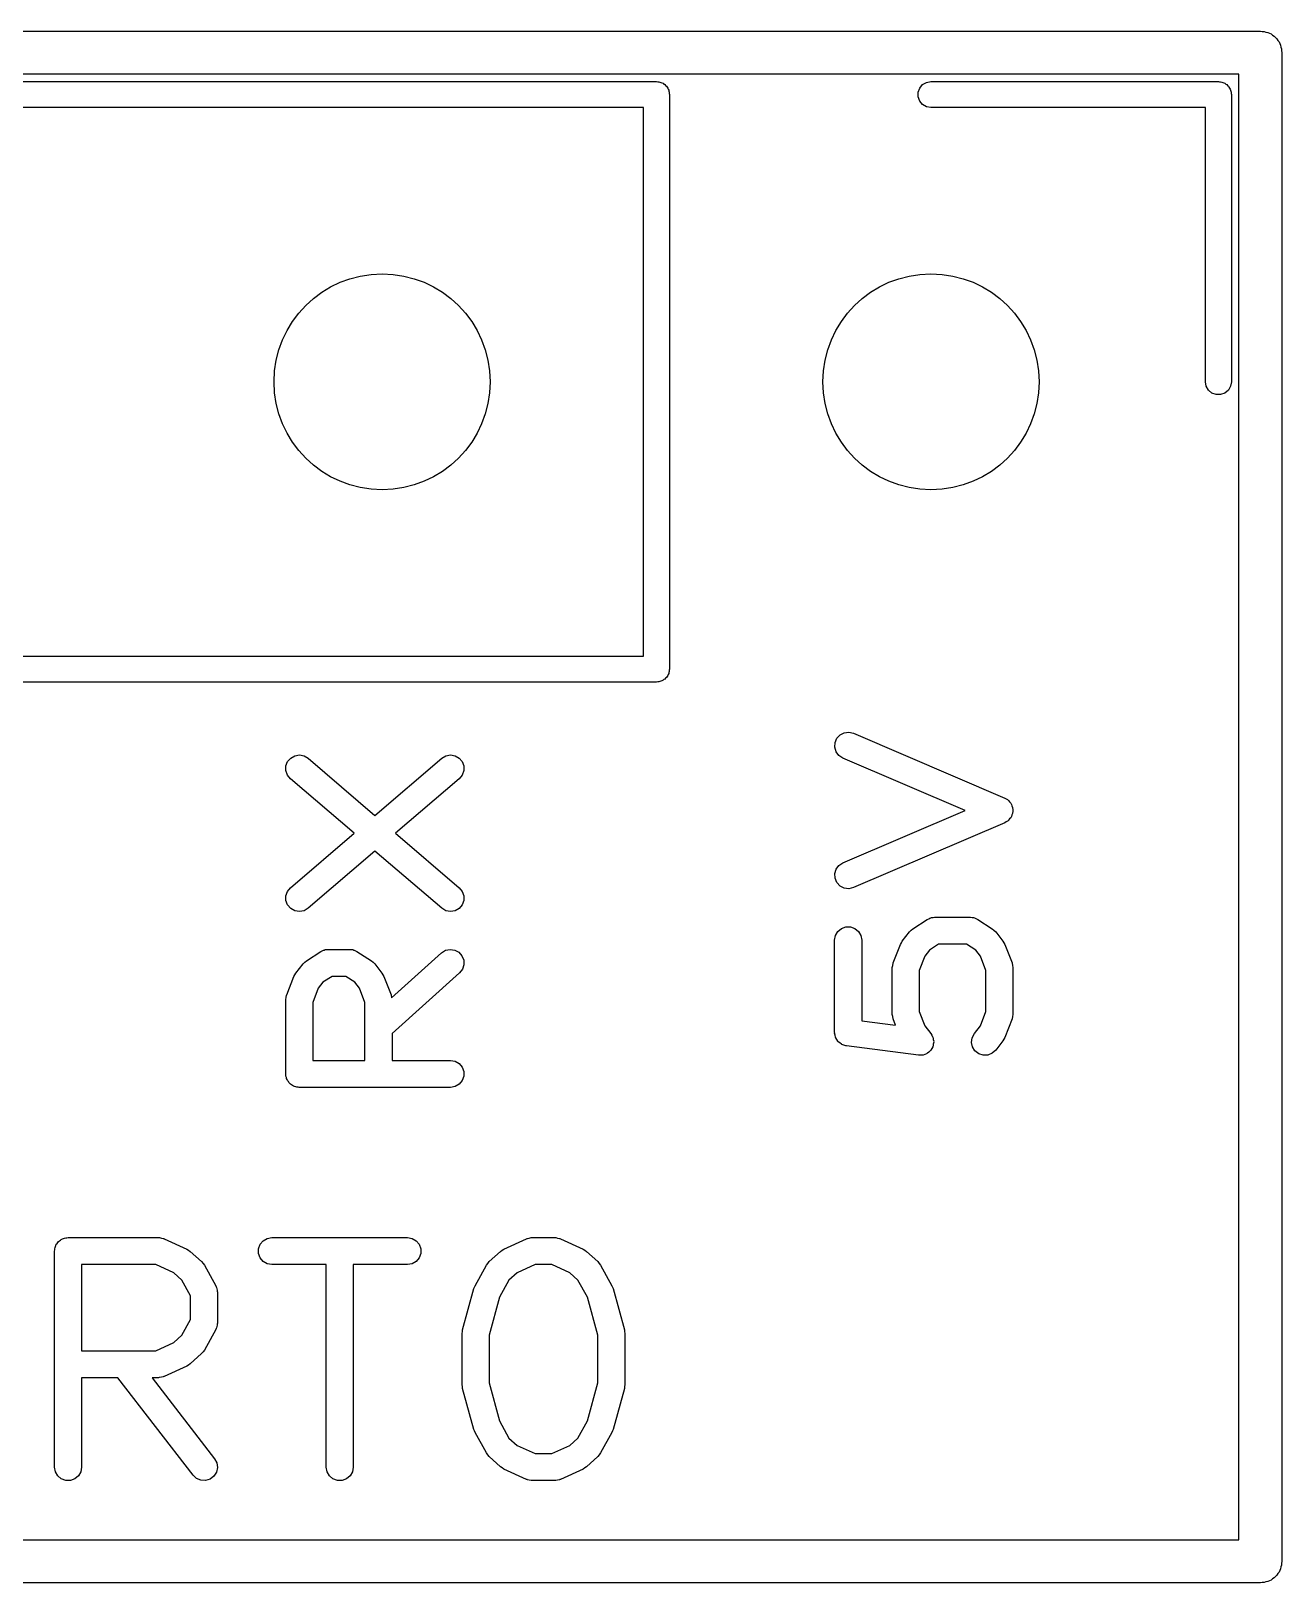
# Model space of a CAD drawing. Extents: x 10 to 287, y -200 to -10.
# Drawn here: x 80.54 to 86.33, y -54.08 to -46.89 of the extents above; entities that cross this region are included whole.
import ezdxf

# ---------------------------------------------------------------- set-up
doc = ezdxf.new("R2010")
doc.units = 0
doc.header["$MEASUREMENT"] = 0
doc.layers.add('BLACK', color=7, linetype='CONTINUOUS')

msp = doc.modelspace()

# ---------------------------------------------------------------- linework, layer by layer
at = {"layer": 'Black'}
for p, q in [((75.565, -46.89), (86.233, -46.89)), ((86.233, -46.89), (86.2416, -46.8915)), ((86.2416, -46.8915), (86.2504, -46.8915)), ((86.2504, -46.8915), (86.2586, -46.8945)), ((86.2586, -46.8945), (86.2672, -46.896)), ((86.2672, -46.896), (86.2748, -46.9004)), ((86.2748, -46.9004), (86.283, -46.9034)), ((86.283, -46.9034), (86.2897, -46.909)), ((86.2897, -46.909), (86.2973, -46.9134)), ((86.2973, -46.9134), (86.3029, -46.9201)), ((86.3029, -46.9201), (86.3096, -46.9257)), ((86.3096, -46.9257), (86.314, -46.9333)), ((86.314, -46.9333), (86.3196, -46.94)), ((86.3196, -46.94), (86.3226, -46.9482)), ((86.3226, -46.9482), (86.327, -46.9558)), ((86.327, -46.9558), (86.3285, -46.9644)), ((86.3285, -46.9644), (86.3315, -46.9726)), ((86.3315, -46.9726), (86.3315, -46.9814)), ((86.3315, -46.9814), (86.333, -46.99)), ((86.333, -46.99), (86.333, -53.975)), ((86.133, -47.09), (75.665, -47.09)), ((75.759, -47.124), (83.439, -47.124)), ((83.439, -47.124), (83.4442, -47.1249)), ((83.4442, -47.1249), (83.4494, -47.1249)), ((83.4494, -47.1249), (83.4543, -47.1267)), ((83.4543, -47.1267), (83.4595, -47.1276)), ((83.4595, -47.1276), (83.4641, -47.1302)), ((83.4641, -47.1302), (83.469, -47.132)), ((83.469, -47.132), (83.473, -47.1354)), ((84.6704, -47.138), (84.6885, -47.1276)), ((84.6885, -47.1276), (84.709, -47.124)), ((84.709, -47.124), (86.039, -47.124)), ((86.039, -47.124), (86.0442, -47.1249)), ((86.0442, -47.1249), (86.0494, -47.1249)), ((86.0494, -47.1249), (86.0543, -47.1267)), ((86.0543, -47.1267), (86.0595, -47.1276)), ((86.0595, -47.1276), (86.0641, -47.1302)), ((86.0641, -47.1302), (86.069, -47.132)), ((86.069, -47.132), (86.073, -47.1354)), ((86.133, -53.875), (86.133, -47.09)), ((83.473, -47.1354), (83.4776, -47.138)), ((83.4776, -47.138), (83.4809, -47.1421)), ((83.4809, -47.1421), (83.485, -47.1454)), ((83.485, -47.1454), (83.4876, -47.15)), ((83.4876, -47.15), (83.491, -47.154)), ((83.491, -47.154), (83.4928, -47.1589)), ((83.4928, -47.1589), (83.4954, -47.1635)), ((83.4954, -47.1635), (83.4963, -47.1687)), ((83.4963, -47.1687), (83.4981, -47.1736)), ((83.4981, -47.1736), (83.4981, -47.1788)), ((83.4981, -47.1788), (83.499, -47.184)), ((83.499, -47.184), (83.499, -49.844)), ((84.6499, -47.1736), (84.657, -47.154)), ((84.6499, -47.1944), (84.6499, -47.1736)), ((84.657, -47.214), (84.6499, -47.1944)), ((84.657, -47.154), (84.6704, -47.138)), ((86.073, -47.1354), (86.0776, -47.138)), ((86.0776, -47.138), (86.0809, -47.1421)), ((86.0809, -47.1421), (86.085, -47.1454)), ((86.085, -47.1454), (86.0876, -47.15)), ((86.0876, -47.15), (86.091, -47.154)), ((86.091, -47.154), (86.0928, -47.1589)), ((86.0928, -47.1589), (86.0954, -47.1635)), ((86.0954, -47.1635), (86.0963, -47.1687)), ((86.0963, -47.1687), (86.0981, -47.1736)), ((86.0981, -47.1736), (86.0981, -47.1788)), ((86.0981, -47.1788), (86.099, -47.184)), ((86.099, -47.184), (86.099, -48.514)), ((83.379, -47.244), (75.819, -47.244)), ((83.379, -49.784), (83.379, -47.244)), ((84.6704, -47.23), (84.657, -47.214)), ((84.6885, -47.2404), (84.6704, -47.23)), ((84.709, -47.244), (84.6885, -47.2404)), ((85.979, -47.244), (84.709, -47.244)), ((85.979, -48.514), (85.979, -47.244)), ((85.9826, -48.5345), (85.979, -48.514)), ((85.993, -48.5526), (85.9826, -48.5345)), ((86.009, -48.566), (85.993, -48.5526)), ((86.0286, -48.5731), (86.009, -48.566)), ((86.069, -48.566), (86.0494, -48.5731)), ((86.085, -48.5526), (86.069, -48.566)), ((86.0954, -48.5345), (86.085, -48.5526)), ((86.099, -48.514), (86.0954, -48.5345)), ((86.0494, -48.5731), (86.0286, -48.5731)), ((75.819, -49.784), (83.379, -49.784)), ((83.4963, -49.8593), (83.4954, -49.8645)), ((83.4981, -49.8544), (83.4963, -49.8593)), ((83.499, -49.844), (83.4981, -49.8492)), ((83.4981, -49.8492), (83.4981, -49.8544)), ((83.439, -49.904), (75.759, -49.904)), ((83.4442, -49.9031), (83.439, -49.904)), ((83.4494, -49.9031), (83.4442, -49.9031)), ((83.4543, -49.9013), (83.4494, -49.9031)), ((83.4595, -49.9004), (83.4543, -49.9013)), ((83.4641, -49.8978), (83.4595, -49.9004)), ((83.469, -49.896), (83.4641, -49.8978)), ((83.473, -49.8926), (83.469, -49.896)), ((83.4776, -49.89), (83.473, -49.8926)), ((83.4809, -49.8859), (83.4776, -49.89)), ((83.485, -49.8826), (83.4809, -49.8859)), ((83.4876, -49.878), (83.485, -49.8826)), ((83.491, -49.874), (83.4876, -49.878)), ((83.4928, -49.8691), (83.491, -49.874)), ((83.4954, -49.8645), (83.4928, -49.8691)), ((84.2734, -50.1642), (84.2882, -50.1484)), ((84.2882, -50.1484), (84.3076, -50.1386)), ((84.3076, -50.1386), (84.3292, -50.136)), ((84.3292, -50.136), (84.3503, -50.141)), ((84.3503, -50.141), (85.0503, -50.441)), ((84.2636, -50.2058), (84.2648, -50.1842)), ((84.2699, -50.2266), (84.2636, -50.2058)), ((84.2648, -50.1842), (84.2734, -50.1642)), ((81.724, -50.3142), (81.7242, -50.2925)), ((81.7242, -50.2925), (81.7319, -50.2722)), ((81.7319, -50.2722), (81.746, -50.2557)), ((81.746, -50.2557), (81.7649, -50.245)), ((81.7649, -50.245), (81.7863, -50.2415)), ((81.7863, -50.2415), (81.8077, -50.2455)), ((81.8077, -50.2455), (81.8263, -50.2565)), ((81.8263, -50.2565), (82.1357, -50.5217)), ((82.1357, -50.5217), (82.445, -50.2565)), ((82.445, -50.2565), (82.4637, -50.2455)), ((82.4637, -50.2455), (82.485, -50.2415)), ((82.485, -50.2415), (82.5064, -50.245)), ((82.5064, -50.245), (82.5253, -50.2557)), ((82.5253, -50.2557), (82.5395, -50.2722)), ((82.5395, -50.2722), (82.5471, -50.2925)), ((82.5471, -50.2925), (82.5473, -50.3142)), ((84.2829, -50.244), (84.2699, -50.2266)), ((84.301, -50.2559), (84.2829, -50.244)), ((84.867, -50.4984), (84.301, -50.2559)), ((81.7312, -50.3347), (81.724, -50.3142)), ((81.745, -50.3515), (81.7312, -50.3347)), ((82.0396, -50.604), (81.745, -50.3515)), ((82.5263, -50.3515), (82.2317, -50.604)), ((82.5401, -50.3347), (82.5263, -50.3515)), ((82.5473, -50.3142), (82.5401, -50.3347)), ((84.301, -50.741), (84.867, -50.4984)), ((85.0503, -50.441), (85.0565, -50.445)), ((85.0565, -50.445), (85.0631, -50.4484)), ((85.0631, -50.4484), (85.0655, -50.4509)), ((85.0655, -50.4509), (85.0684, -50.4529)), ((85.0684, -50.4529), (85.0729, -50.4588)), ((85.0729, -50.4588), (85.078, -50.4642)), ((85.078, -50.4642), (85.0793, -50.4674)), ((85.0793, -50.4674), (85.0815, -50.4702)), ((85.0815, -50.4702), (85.0836, -50.4774)), ((85.0836, -50.4774), (85.0865, -50.4842)), ((85.0865, -50.4842), (85.0867, -50.4877)), ((85.0867, -50.5092), (85.0865, -50.5127)), ((85.0867, -50.4877), (85.0877, -50.491)), ((85.0877, -50.5058), (85.0867, -50.5092)), ((85.0877, -50.491), (85.0873, -50.4984)), ((85.0873, -50.4984), (85.0877, -50.5058)), ((85.0503, -50.5559), (84.3503, -50.8559)), ((85.0565, -50.5518), (85.0503, -50.5559)), ((85.0631, -50.5485), (85.0565, -50.5518)), ((85.0655, -50.5459), (85.0631, -50.5485)), ((85.0684, -50.544), (85.0655, -50.5459)), ((85.0729, -50.538), (85.0684, -50.544)), ((85.078, -50.5326), (85.0729, -50.538)), ((85.0793, -50.5294), (85.078, -50.5326)), ((85.0815, -50.5266), (85.0793, -50.5294)), ((85.0836, -50.5195), (85.0815, -50.5266)), ((85.0865, -50.5127), (85.0836, -50.5195)), ((81.745, -50.8565), (82.0396, -50.604)), ((82.2317, -50.604), (82.5263, -50.8565)), ((82.1357, -50.6863), (81.8263, -50.9515)), ((82.445, -50.9515), (82.1357, -50.6863)), ((84.2636, -50.791), (84.2699, -50.7702)), ((84.2648, -50.8127), (84.2636, -50.791)), ((84.2699, -50.7702), (84.2829, -50.7529)), ((84.2829, -50.7529), (84.301, -50.741)), ((81.7312, -50.8733), (81.745, -50.8565)), ((82.5263, -50.8565), (82.5401, -50.8733)), ((84.2734, -50.8327), (84.2648, -50.8127)), ((84.2882, -50.8485), (84.2734, -50.8327)), ((84.3076, -50.8583), (84.2882, -50.8485)), ((84.3292, -50.8608), (84.3076, -50.8583)), ((84.3503, -50.8559), (84.3292, -50.8608)), ((81.724, -50.8938), (81.7312, -50.8733)), ((81.7242, -50.9155), (81.724, -50.8938)), ((81.7319, -50.9358), (81.7242, -50.9155)), ((81.746, -50.9523), (81.7319, -50.9358)), ((82.5395, -50.9358), (82.5253, -50.9523)), ((82.5471, -50.9155), (82.5395, -50.9358)), ((82.5401, -50.8733), (82.5473, -50.8938)), ((82.5473, -50.8938), (82.5471, -50.9155)), ((81.7649, -50.963), (81.746, -50.9523)), ((81.7863, -50.9665), (81.7649, -50.963)), ((81.8077, -50.9625), (81.7863, -50.9665)), ((81.8263, -50.9515), (81.8077, -50.9625)), ((82.4637, -50.9625), (82.445, -50.9515)), ((82.485, -50.9665), (82.4637, -50.9625)), ((82.5064, -50.963), (82.485, -50.9665)), ((82.5253, -50.9523), (82.5064, -50.963)), ((84.6252, -51.0459), (84.6919, -51.003)), ((84.6919, -51.003), (84.6983, -51.0003)), ((84.6983, -51.0003), (84.7043, -50.9968)), ((84.7043, -50.9968), (84.7082, -50.9961)), ((84.7082, -50.9961), (84.7119, -50.9946)), ((84.7119, -50.9946), (84.7188, -50.9943)), ((84.7188, -50.9943), (84.7257, -50.9931)), ((84.7257, -50.9931), (84.8923, -50.9931)), ((84.8923, -50.9931), (84.8992, -50.9943)), ((84.8992, -50.9943), (84.9061, -50.9946)), ((84.9061, -50.9946), (84.9098, -50.9962)), ((84.9098, -50.9962), (84.9137, -50.9968)), ((84.9137, -50.9968), (84.9197, -51.0003)), ((84.9197, -51.0003), (84.9261, -51.003)), ((84.9261, -51.003), (84.9928, -51.0459)), ((84.2632, -51.0984), (84.2669, -51.0771)), ((84.2669, -51.0771), (84.2778, -51.0583)), ((84.2778, -51.0583), (84.2944, -51.0443)), ((84.2944, -51.0443), (84.3148, -51.0369)), ((84.3148, -51.0369), (84.3365, -51.0369)), ((84.3365, -51.0369), (84.3569, -51.0443)), ((84.3569, -51.0443), (84.3735, -51.0583)), ((84.3735, -51.0583), (84.3844, -51.0771)), ((84.3844, -51.0771), (84.3882, -51.0984)), ((84.5763, -51.1029), (84.6097, -51.0601)), ((84.6097, -51.0601), (84.6175, -51.053)), ((84.6175, -51.053), (84.6252, -51.0459)), ((84.9928, -51.0459), (85.0005, -51.053)), ((85.0005, -51.053), (85.0083, -51.0601)), ((85.0083, -51.0601), (85.0417, -51.1029)), ((81.8185, -51.1943), (81.8852, -51.1514)), ((81.8852, -51.1514), (81.8916, -51.1487)), ((81.8916, -51.1487), (81.8976, -51.1453)), ((81.8976, -51.1453), (81.9015, -51.1446)), ((81.9015, -51.1446), (81.9052, -51.143)), ((81.9052, -51.143), (81.9122, -51.1427)), ((81.9122, -51.1427), (81.919, -51.1415)), ((81.919, -51.1415), (82.019, -51.1415)), ((82.019, -51.1415), (82.0258, -51.1427)), ((82.0258, -51.1427), (82.0328, -51.143)), ((82.0328, -51.143), (82.0365, -51.1446)), ((82.0365, -51.1446), (82.0404, -51.1453)), ((82.0404, -51.1453), (82.0464, -51.1487)), ((82.0464, -51.1487), (82.0528, -51.1514)), ((82.0528, -51.1514), (82.1195, -51.1943)), ((82.4439, -51.1575), (82.4623, -51.146)), ((82.4623, -51.146), (82.4835, -51.1415)), ((82.4835, -51.1415), (82.505, -51.1446)), ((82.505, -51.1446), (82.5242, -51.1548)), ((82.5242, -51.1548), (82.5387, -51.1709)), ((84.2632, -51.527), (84.2632, -51.0984)), ((84.3882, -51.0984), (84.3882, -51.472)), ((84.5341, -51.2043), (84.5674, -51.1186)), ((84.5674, -51.1186), (84.5721, -51.1109)), ((84.5721, -51.1109), (84.5763, -51.1029)), ((84.7018, -51.1452), (84.6806, -51.1725)), ((84.744, -51.1181), (84.7018, -51.1452)), ((84.874, -51.1181), (84.744, -51.1181)), ((84.9162, -51.1452), (84.874, -51.1181)), ((84.9374, -51.1724), (84.9162, -51.1452)), ((85.0417, -51.1029), (85.0459, -51.1109)), ((85.0459, -51.1109), (85.0506, -51.1186)), ((85.0506, -51.1186), (85.0839, -51.2043)), ((81.7697, -51.2513), (81.803, -51.2085)), ((81.803, -51.2085), (81.8108, -51.2014)), ((81.8108, -51.2014), (81.8185, -51.1943)), ((82.1195, -51.1943), (82.1272, -51.2014)), ((82.1272, -51.2014), (82.135, -51.2085)), ((82.135, -51.2085), (82.1683, -51.2513)), ((82.2131, -51.3653), (82.4439, -51.1575)), ((82.5387, -51.1709), (82.5468, -51.191)), ((82.5476, -51.2127), (82.5408, -51.2334)), ((82.5468, -51.191), (82.5476, -51.2127)), ((84.5298, -51.2256), (84.5318, -51.2157)), ((84.53, -51.2263), (84.5298, -51.2256)), ((84.5298, -51.227), (84.53, -51.2263)), ((84.5298, -51.4413), (84.5298, -51.227)), ((84.5318, -51.2157), (84.5336, -51.2056)), ((84.5336, -51.2056), (84.5339, -51.205)), ((84.5339, -51.205), (84.5341, -51.2043)), ((84.6806, -51.1725), (84.6548, -51.2387)), ((84.9632, -51.2387), (84.9374, -51.1724)), ((85.0839, -51.2043), (85.0841, -51.205)), ((85.0841, -51.205), (85.0844, -51.2056)), ((85.0844, -51.2056), (85.0862, -51.2157)), ((85.0862, -51.2157), (85.0882, -51.2256)), ((85.0882, -51.2256), (85.088, -51.2263)), ((85.088, -51.2263), (85.0882, -51.227)), ((85.0882, -51.227), (85.0882, -51.4413)), ((81.7274, -51.3528), (81.7608, -51.2671)), ((81.7608, -51.2671), (81.7654, -51.2593)), ((81.7654, -51.2593), (81.7697, -51.2513)), ((81.8951, -51.2937), (81.8739, -51.3209)), ((81.9374, -51.2665), (81.8951, -51.2937)), ((82.0006, -51.2665), (81.9374, -51.2665)), ((82.0429, -51.2937), (82.0006, -51.2665)), ((82.0641, -51.3209), (82.0429, -51.2937)), ((82.1683, -51.2513), (82.1726, -51.2593)), ((82.1726, -51.2593), (82.1773, -51.2671)), ((82.1773, -51.2671), (82.2106, -51.3528)), ((82.5275, -51.2505), (82.2148, -51.5318)), ((82.5408, -51.2334), (82.5275, -51.2505)), ((84.6548, -51.2387), (84.6548, -51.4296)), ((84.9632, -51.4296), (84.9632, -51.2387)), ((81.7232, -51.3741), (81.7252, -51.3641)), ((81.7252, -51.3641), (81.7269, -51.3541)), ((81.7269, -51.3541), (81.7273, -51.3535)), ((81.7273, -51.3535), (81.7274, -51.3528)), ((81.8739, -51.3209), (81.8482, -51.3872)), ((82.0898, -51.3872), (82.0641, -51.3209)), ((82.2106, -51.3528), (82.2107, -51.3535)), ((82.2107, -51.3535), (82.2111, -51.3541)), ((82.2111, -51.3541), (82.2128, -51.3641)), ((82.2128, -51.3641), (82.2131, -51.3653)), ((81.7233, -51.3747), (81.7232, -51.3741)), ((81.7232, -51.3754), (81.7233, -51.3747)), ((81.7232, -51.7183), (81.7232, -51.3754)), ((81.8482, -51.3872), (81.8482, -51.6558)), ((82.0898, -51.6558), (82.0898, -51.3872)), ((84.53, -51.442), (84.5298, -51.4413)), ((84.5298, -51.4427), (84.53, -51.442)), ((84.5318, -51.4526), (84.5298, -51.4427)), ((84.6548, -51.4296), (84.6806, -51.4958)), ((84.9374, -51.4958), (84.9632, -51.4296)), ((85.0882, -51.4427), (85.0862, -51.4526)), ((85.0882, -51.4413), (85.088, -51.442)), ((85.088, -51.442), (85.0882, -51.4427)), ((84.3882, -51.472), (84.5451, -51.4922)), ((84.5336, -51.4627), (84.5318, -51.4526)), ((84.5339, -51.4633), (84.5336, -51.4627)), ((84.5341, -51.4639), (84.5339, -51.4633)), ((84.5451, -51.4922), (84.5341, -51.4639)), ((84.6806, -51.4958), (84.7083, -51.5315)), ((84.9097, -51.5315), (84.9374, -51.4958)), ((85.0839, -51.4639), (85.0506, -51.5497)), ((85.0841, -51.4633), (85.0839, -51.4639)), ((85.0844, -51.4627), (85.0841, -51.4633)), ((85.0862, -51.4526), (85.0844, -51.4627)), ((82.2148, -51.5318), (82.2148, -51.6558)), ((84.2634, -51.5285), (84.2632, -51.527)), ((84.2632, -51.5299), (84.2634, -51.5285)), ((84.2653, -51.5391), (84.2632, -51.5299)), ((84.2669, -51.5484), (84.2653, -51.5391)), ((84.2677, -51.5497), (84.2669, -51.5484)), ((84.268, -51.5511), (84.2677, -51.5497)), ((84.2731, -51.559), (84.268, -51.5511)), ((84.2778, -51.5672), (84.2731, -51.559)), ((84.2789, -51.5681), (84.2778, -51.5672)), ((84.2797, -51.5694), (84.2789, -51.5681)), ((84.2872, -51.5751), (84.2797, -51.5694)), ((84.2944, -51.5811), (84.2872, -51.5751)), ((84.2958, -51.5816), (84.2944, -51.5811)), ((84.297, -51.5825), (84.2958, -51.5816)), ((84.306, -51.5853), (84.297, -51.5825)), ((84.3148, -51.5885), (84.306, -51.5853)), ((84.7083, -51.5315), (84.7122, -51.5388)), ((84.7122, -51.5388), (84.7167, -51.5458)), ((84.7167, -51.5458), (84.7172, -51.5483)), ((84.7172, -51.5483), (84.7185, -51.5507)), ((84.7185, -51.5507), (84.7196, -51.5589)), ((84.7197, -51.5803), (84.7187, -51.5885)), ((84.7196, -51.5589), (84.7214, -51.5669)), ((84.7215, -51.5722), (84.7197, -51.5803)), ((84.7214, -51.5669), (84.7211, -51.5696)), ((84.7211, -51.5696), (84.7215, -51.5722)), ((84.8965, -51.5722), (84.8995, -51.5507)), ((84.9011, -51.5934), (84.8965, -51.5722)), ((84.8995, -51.5507), (84.9097, -51.5315)), ((85.0417, -51.5654), (85.0083, -51.6082)), ((85.0459, -51.5574), (85.0417, -51.5654)), ((85.0506, -51.5497), (85.0459, -51.5574)), ((81.8482, -51.6558), (82.0898, -51.6558)), ((82.2148, -51.6558), (82.4857, -51.6558)), ((82.4857, -51.6558), (82.507, -51.6596)), ((82.507, -51.6596), (82.5258, -51.6704)), ((84.3163, -51.5885), (84.3148, -51.5885)), ((84.3177, -51.589), (84.3163, -51.5885)), ((84.651, -51.6318), (84.3177, -51.589)), ((84.6593, -51.6315), (84.651, -51.6318)), ((84.6676, -51.6318), (84.6593, -51.6315)), ((84.6701, -51.631), (84.6676, -51.6318)), ((84.6727, -51.6308), (84.6701, -51.631)), ((84.6803, -51.6276), (84.6727, -51.6308)), ((84.6882, -51.6251), (84.6803, -51.6276)), ((84.6903, -51.6235), (84.6882, -51.6251)), ((84.6927, -51.6225), (84.6903, -51.6235)), ((84.6988, -51.6169), (84.6927, -51.6225)), ((84.7054, -51.6118), (84.6988, -51.6169)), ((84.7068, -51.6095), (84.7054, -51.6118)), ((84.7087, -51.6078), (84.7068, -51.6095)), ((84.7125, -51.6004), (84.7087, -51.6078)), ((84.7169, -51.5934), (84.7125, -51.6004)), ((84.7175, -51.5908), (84.7169, -51.5934)), ((84.7187, -51.5885), (84.7175, -51.5908)), ((84.9126, -51.6118), (84.9011, -51.5934)), ((84.9298, -51.6251), (84.9126, -51.6118)), ((84.9504, -51.6318), (84.9298, -51.6251)), ((84.9721, -51.631), (84.9504, -51.6318)), ((84.9922, -51.6228), (84.9721, -51.631)), ((85.0083, -51.6082), (84.9922, -51.6228)), ((81.7241, -51.7237), (81.7232, -51.7183)), ((81.7241, -51.7291), (81.7241, -51.7237)), ((81.726, -51.7343), (81.7241, -51.7291)), ((82.5258, -51.6704), (82.5398, -51.687)), ((82.5398, -51.687), (82.5472, -51.7074)), ((82.5472, -51.7291), (82.5398, -51.7495)), ((82.5472, -51.7074), (82.5472, -51.7291)), ((81.7269, -51.7397), (81.726, -51.7343)), ((81.7297, -51.7444), (81.7269, -51.7397)), ((81.7315, -51.7495), (81.7297, -51.7444)), ((81.7351, -51.7537), (81.7315, -51.7495)), ((81.7378, -51.7585), (81.7351, -51.7537)), ((81.742, -51.762), (81.7378, -51.7585)), ((81.7455, -51.7662), (81.742, -51.762)), ((81.7502, -51.7689), (81.7455, -51.7662)), ((81.7544, -51.7724), (81.7502, -51.7689)), ((81.7596, -51.7743), (81.7544, -51.7724)), ((81.7643, -51.777), (81.7596, -51.7743)), ((81.7697, -51.778), (81.7643, -51.777)), ((81.7748, -51.7798), (81.7697, -51.778)), ((81.7803, -51.7798), (81.7748, -51.7798)), ((81.7857, -51.7808), (81.7803, -51.7798)), ((82.4857, -51.7808), (81.7857, -51.7808)), ((82.507, -51.777), (82.4857, -51.7808)), ((82.5258, -51.7662), (82.507, -51.777)), ((82.5398, -51.7495), (82.5258, -51.7662)), ((80.656, -52.5224), (80.6569, -52.517)), ((80.6569, -52.517), (80.6597, -52.5123)), ((80.6597, -52.5123), (80.6615, -52.5071)), ((80.6615, -52.5071), (80.6651, -52.5029)), ((80.6651, -52.5029), (80.6678, -52.4982)), ((80.6678, -52.4982), (80.672, -52.4947)), ((80.672, -52.4947), (80.6755, -52.4905)), ((80.6755, -52.4905), (80.6802, -52.4878)), ((80.6802, -52.4878), (80.6844, -52.4843)), ((80.6844, -52.4843), (80.6896, -52.4824)), ((80.6896, -52.4824), (80.6943, -52.4796)), ((80.6943, -52.4796), (80.6997, -52.4787)), ((80.6997, -52.4787), (80.7048, -52.4768)), ((80.7048, -52.4768), (80.7103, -52.4768)), ((80.7103, -52.4768), (80.7157, -52.4759)), ((80.7157, -52.4759), (81.1347, -52.4759)), ((81.1347, -52.4759), (81.1371, -52.4763)), ((81.1371, -52.4763), (81.1396, -52.4761)), ((81.1396, -52.4761), (81.1478, -52.4782)), ((81.1478, -52.4782), (81.1561, -52.4796)), ((81.1561, -52.4796), (81.1582, -52.4809)), ((81.1582, -52.4809), (81.1606, -52.4815)), ((81.1606, -52.4815), (81.2653, -52.5291)), ((81.597, -52.5275), (81.6044, -52.5071)), ((81.6044, -52.5071), (81.6183, -52.4905)), ((81.6183, -52.4905), (81.6371, -52.4796)), ((81.6371, -52.4796), (81.6585, -52.4759)), ((81.6585, -52.4759), (82.2871, -52.4759)), ((82.2871, -52.4759), (82.3085, -52.4796)), ((82.3085, -52.4796), (82.3273, -52.4905)), ((82.3273, -52.4905), (82.3412, -52.5071)), ((82.3412, -52.5071), (82.3486, -52.5275)), ((82.7327, -52.5291), (82.8374, -52.4815)), ((82.8374, -52.4815), (82.8398, -52.4809)), ((82.8398, -52.4809), (82.8419, -52.4796)), ((82.8419, -52.4796), (82.8502, -52.4782)), ((82.8502, -52.4782), (82.8584, -52.4761)), ((82.8584, -52.4761), (82.8609, -52.4763)), ((82.8609, -52.4763), (82.8633, -52.4759)), ((82.8633, -52.4759), (82.968, -52.4759)), ((82.968, -52.4759), (82.9705, -52.4763)), ((82.9705, -52.4763), (82.9729, -52.4761)), ((82.9729, -52.4761), (82.9811, -52.4782)), ((82.9811, -52.4782), (82.9894, -52.4796)), ((82.9894, -52.4796), (82.9915, -52.4809)), ((82.9915, -52.4809), (82.9939, -52.4815)), ((82.9939, -52.4815), (83.0987, -52.5291)), ((80.6532, -52.5384), (80.6541, -52.533)), ((80.6532, -53.5384), (80.6532, -52.5384)), ((80.6541, -52.5275), (80.656, -52.5224)), ((80.6541, -52.533), (80.6541, -52.5275)), ((81.2653, -52.5291), (81.2733, -52.5346)), ((81.2733, -52.5346), (81.2815, -52.5398)), ((81.2815, -52.5398), (81.3339, -52.5874)), ((81.3339, -52.5874), (81.3402, -52.5955)), ((81.597, -52.5492), (81.597, -52.5275)), ((81.6044, -52.5696), (81.597, -52.5492)), ((81.6183, -52.5863), (81.6044, -52.5696)), ((81.6371, -52.5971), (81.6183, -52.5863)), ((82.3273, -52.5863), (82.3085, -52.5971)), ((82.3412, -52.5696), (82.3273, -52.5863)), ((82.3486, -52.5492), (82.3412, -52.5696)), ((82.3486, -52.5275), (82.3486, -52.5492)), ((82.6578, -52.5955), (82.6641, -52.5874)), ((82.6641, -52.5874), (82.7165, -52.5398)), ((82.7165, -52.5398), (82.7247, -52.5346)), ((82.7247, -52.5346), (82.7327, -52.5291)), ((83.0987, -52.5291), (83.1067, -52.5346)), ((83.1067, -52.5346), (83.1149, -52.5398)), ((83.1149, -52.5398), (83.1672, -52.5874)), ((83.1672, -52.5874), (83.1735, -52.5955)), ((80.7782, -52.6009), (80.7782, -52.9997)), ((81.1212, -52.6009), (80.7782, -52.6009)), ((81.2047, -52.6388), (81.1212, -52.6009)), ((81.2421, -52.6729), (81.2047, -52.6388)), ((81.3402, -52.5955), (81.3466, -52.6035)), ((81.3466, -52.6035), (81.399, -52.6987)), ((81.6585, -52.6009), (81.6371, -52.5971)), ((81.9103, -52.6009), (81.6585, -52.6009)), ((81.9103, -53.5384), (81.9103, -52.6009)), ((82.2871, -52.6009), (82.0353, -52.6009)), ((82.0353, -52.6009), (82.0353, -53.5384)), ((82.3085, -52.5971), (82.2871, -52.6009)), ((82.599, -52.6987), (82.6514, -52.6035)), ((82.6514, -52.6035), (82.6578, -52.5955)), ((82.7933, -52.6388), (82.7559, -52.6729)), ((82.8768, -52.6009), (82.7933, -52.6388)), ((82.9545, -52.6009), (82.8768, -52.6009)), ((83.038, -52.6388), (82.9545, -52.6009)), ((83.0754, -52.6729), (83.038, -52.6388)), ((83.1735, -52.5955), (83.18, -52.6035)), ((83.18, -52.6035), (83.2323, -52.6987)), ((81.2817, -52.7449), (81.2421, -52.6729)), ((81.399, -52.6987), (81.4006, -52.7033)), ((81.4006, -52.7033), (81.403, -52.7075)), ((81.403, -52.7075), (81.404, -52.7135)), ((81.404, -52.7135), (81.406, -52.7193)), ((81.406, -52.7193), (81.4059, -52.7241)), ((81.4059, -52.7241), (81.4067, -52.7289)), ((81.4067, -52.7289), (81.4067, -52.8717)), ((82.5411, -52.9028), (82.5935, -52.7123)), ((82.5935, -52.7123), (82.5966, -52.7057)), ((82.5966, -52.7057), (82.599, -52.6987)), ((82.7559, -52.6729), (82.7121, -52.7525)), ((83.1193, -52.7525), (83.0754, -52.6729)), ((83.2323, -52.6987), (83.2347, -52.7057)), ((83.2347, -52.7057), (83.2378, -52.7123)), ((83.2378, -52.7123), (83.2902, -52.9028)), ((81.2817, -52.8557), (81.2817, -52.7449)), ((82.7121, -52.7525), (82.6639, -52.9278)), ((83.1675, -52.9278), (83.1193, -52.7525)), ((81.2421, -52.9277), (81.2817, -52.8557)), ((81.406, -52.8813), (81.404, -52.8871)), ((81.4067, -52.8717), (81.4059, -52.8765)), ((81.4059, -52.8765), (81.406, -52.8813)), ((81.2047, -52.9617), (81.2421, -52.9277)), ((81.399, -52.9018), (81.3466, -52.9971)), ((81.4006, -52.8973), (81.399, -52.9018)), ((81.403, -52.8931), (81.4006, -52.8973)), ((81.404, -52.8871), (81.403, -52.8931)), ((82.5389, -52.9193), (82.5403, -52.9111)), ((82.5389, -53.1574), (82.5389, -52.9193)), ((82.5403, -52.9111), (82.5411, -52.9028)), ((82.6639, -52.9278), (82.6639, -53.149)), ((83.1675, -53.149), (83.1675, -52.9278)), ((83.2902, -52.9028), (83.291, -52.9111)), ((83.291, -52.9111), (83.2925, -52.9193)), ((83.2925, -52.9193), (83.2925, -53.1574)), ((80.7782, -52.9997), (81.1212, -52.9997)), ((81.1212, -52.9997), (81.2047, -52.9617)), ((81.3339, -53.0132), (81.2815, -53.0608)), ((81.3402, -53.0051), (81.3339, -53.0132)), ((81.3466, -52.9971), (81.3402, -53.0051)), ((81.2653, -53.0715), (81.1606, -53.1191)), ((81.2733, -53.066), (81.2653, -53.0715)), ((81.2815, -53.0608), (81.2733, -53.066)), ((80.9468, -53.1247), (80.7782, -53.1247)), ((80.7782, -53.1247), (80.7782, -53.5384)), ((81.2947, -53.5765), (80.9468, -53.1247)), ((81.1347, -53.1247), (81.1046, -53.1247)), ((81.1046, -53.1247), (81.3938, -53.5002)), ((81.1371, -53.1243), (81.1347, -53.1247)), ((81.1396, -53.1245), (81.1371, -53.1243)), ((81.1478, -53.1224), (81.1396, -53.1245)), ((81.1561, -53.1209), (81.1478, -53.1224)), ((81.1582, -53.1197), (81.1561, -53.1209)), ((81.1606, -53.1191), (81.1582, -53.1197)), ((82.5403, -53.1657), (82.5389, -53.1574)), ((82.5411, -53.174), (82.5403, -53.1657)), ((82.6639, -53.149), (82.7121, -53.3242)), ((83.1193, -53.3242), (83.1675, -53.149)), ((83.291, -53.1657), (83.2902, -53.174)), ((83.2925, -53.1574), (83.291, -53.1657)), ((82.5935, -53.3645), (82.5411, -53.174)), ((83.2902, -53.174), (83.2378, -53.3645)), ((82.5966, -53.3711), (82.5935, -53.3645)), ((82.599, -53.378), (82.5966, -53.3711)), ((82.6514, -53.4733), (82.599, -53.378)), ((82.7121, -53.3242), (82.7559, -53.4039)), ((83.0754, -53.4039), (83.1193, -53.3242)), ((83.2323, -53.378), (83.18, -53.4733)), ((83.2347, -53.3711), (83.2323, -53.378)), ((83.2378, -53.3645), (83.2347, -53.3711)), ((82.7559, -53.4039), (82.7933, -53.4379)), ((82.7933, -53.4379), (82.8768, -53.4759)), ((82.9545, -53.4759), (83.038, -53.4379)), ((83.038, -53.4379), (83.0754, -53.4039)), ((81.3938, -53.5002), (81.4038, -53.5195)), ((81.4038, -53.5195), (81.4067, -53.541)), ((82.6578, -53.4813), (82.6514, -53.4733)), ((82.6641, -53.4894), (82.6578, -53.4813)), ((82.7165, -53.537), (82.6641, -53.4894)), ((82.8768, -53.4759), (82.9545, -53.4759)), ((83.1672, -53.4894), (83.1149, -53.537)), ((83.1735, -53.4813), (83.1672, -53.4894)), ((83.18, -53.4733), (83.1735, -53.4813)), ((80.6569, -53.5598), (80.6532, -53.5384)), ((80.6678, -53.5786), (80.6569, -53.5598)), ((80.6844, -53.5925), (80.6678, -53.5786)), ((80.7048, -53.5999), (80.6844, -53.5925)), ((80.7265, -53.5999), (80.7048, -53.5999)), ((80.7469, -53.5925), (80.7265, -53.5999)), ((80.7635, -53.5786), (80.7469, -53.5925)), ((80.7744, -53.5598), (80.7635, -53.5786)), ((80.7782, -53.5384), (80.7744, -53.5598)), ((81.3107, -53.5911), (81.2947, -53.5765)), ((81.3308, -53.5994), (81.3107, -53.5911)), ((81.3525, -53.6003), (81.3308, -53.5994)), ((81.3732, -53.5938), (81.3525, -53.6003)), ((81.3904, -53.5805), (81.3732, -53.5938)), ((81.402, -53.5622), (81.3904, -53.5805)), ((81.4067, -53.541), (81.402, -53.5622)), ((81.9141, -53.5598), (81.9103, -53.5384)), ((81.9249, -53.5786), (81.9141, -53.5598)), ((81.9416, -53.5925), (81.9249, -53.5786)), ((81.962, -53.5999), (81.9416, -53.5925)), ((81.9837, -53.5999), (81.962, -53.5999)), ((82.0041, -53.5925), (81.9837, -53.5999)), ((82.0207, -53.5786), (82.0041, -53.5925)), ((82.0315, -53.5598), (82.0207, -53.5786)), ((82.0353, -53.5384), (82.0315, -53.5598)), ((82.7247, -53.5422), (82.7165, -53.537)), ((82.7327, -53.5477), (82.7247, -53.5422)), ((82.8374, -53.5953), (82.7327, -53.5477)), ((82.8398, -53.5959), (82.8374, -53.5953)), ((82.8419, -53.5971), (82.8398, -53.5959)), ((82.8502, -53.5986), (82.8419, -53.5971)), ((82.8584, -53.6007), (82.8502, -53.5986)), ((82.9811, -53.5986), (82.9729, -53.6007)), ((82.9894, -53.5971), (82.9811, -53.5986)), ((82.9915, -53.5959), (82.9894, -53.5971)), ((82.9939, -53.5953), (82.9915, -53.5959)), ((83.0987, -53.5477), (82.9939, -53.5953)), ((83.1067, -53.5422), (83.0987, -53.5477)), ((83.1149, -53.537), (83.1067, -53.5422)), ((82.8609, -53.6005), (82.8584, -53.6007)), ((82.8633, -53.6009), (82.8609, -53.6005)), ((82.968, -53.6009), (82.8633, -53.6009)), ((82.9705, -53.6005), (82.968, -53.6009)), ((82.9729, -53.6007), (82.9705, -53.6005)), ((75.665, -53.875), (86.106, -53.875)), ((86.106, -53.875), (86.133, -53.875)), ((86.3196, -54.025), (86.314, -54.0317)), ((86.3226, -54.0168), (86.3196, -54.025)), ((86.327, -54.0092), (86.3226, -54.0168)), ((86.3285, -54.0006), (86.327, -54.0092)), ((86.3315, -53.9924), (86.3285, -54.0006)), ((86.333, -53.975), (86.3315, -53.9836)), ((86.3315, -53.9836), (86.3315, -53.9924)), ((86.106, -54.075), (75.565, -54.075)), ((86.233, -54.075), (86.106, -54.075)), ((86.2416, -54.0735), (86.233, -54.075)), ((86.2504, -54.0735), (86.2416, -54.0735)), ((86.2586, -54.0705), (86.2504, -54.0735)), ((86.2672, -54.069), (86.2586, -54.0705)), ((86.2748, -54.0646), (86.2672, -54.069)), ((86.283, -54.0616), (86.2748, -54.0646)), ((86.2897, -54.056), (86.283, -54.0616)), ((86.2973, -54.0516), (86.2897, -54.056)), ((86.3029, -54.0449), (86.2973, -54.0516)), ((86.3096, -54.0393), (86.3029, -54.0449)), ((86.314, -54.0317), (86.3096, -54.0393))]:
    msp.add_line(p, q, dxfattribs=at)
for centre in [(82.169, -48.514), (84.709, -48.514)]:
    msp.add_circle(centre, 0.5, dxfattribs=at)

doc.saveas('drawing.dxf')
